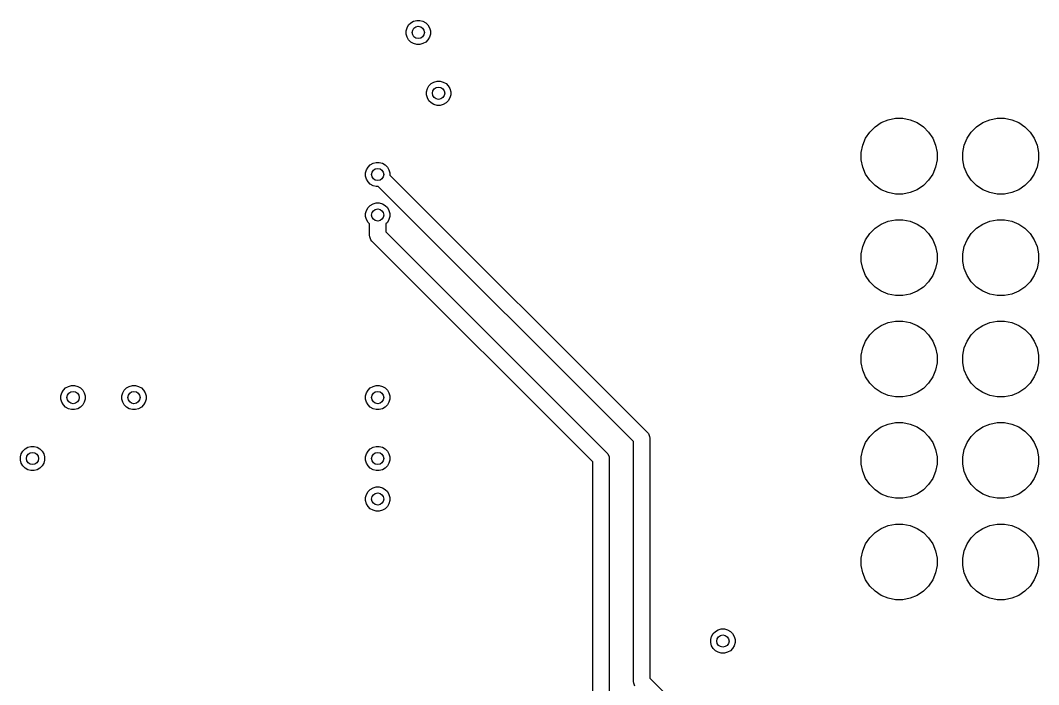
# Model space of a CAD drawing. Header units: inches. Extents: x 1.35 to 5.17, y -6.98 to -1.21.
# Drawn here: x 4.102 to 5.089, y -2.68 to -2.036 of the extents above; entities that cross this region are included whole.
import ezdxf

# ---------------------------------------------------------------- set-up
doc = ezdxf.new("R2010")
doc.units = ezdxf.units.IN
doc.header["$MEASUREMENT"] = 0
doc.layers.add('In2.Cu', color=33, linetype='CONTINUOUS', true_color=0xce7d2c)

msp = doc.modelspace()

# ---------------------------------------------------------------- linework, layer by layer
at = {"layer": 'In2.Cu', "linetype": 'CONTINUOUS'}
for p, q in [((4.47648, -2.0457), (4.47728, -2.04272)), ((4.47728, -2.04272), (4.47882, -2.04005)), ((4.47882, -2.04005), (4.481, -2.03787)), ((4.481, -2.03787), (4.48367, -2.03633)), ((4.48367, -2.03633), (4.48665, -2.03553)), ((4.48665, -2.03553), (4.48973, -2.03553)), ((4.48973, -2.03553), (4.49271, -2.03633)), ((4.49271, -2.03633), (4.49538, -2.03787)), ((4.49538, -2.03787), (4.49756, -2.04005)), ((4.49756, -2.04005), (4.4991, -2.04272)), ((4.4991, -2.04272), (4.4999, -2.0457)), ((4.47648, -2.04879), (4.47648, -2.0457)), ((4.47728, -2.05176), (4.47648, -2.04879)), ((4.47882, -2.05443), (4.47728, -2.05176)), ((4.4991, -2.05176), (4.49756, -2.05443)), ((4.4999, -2.04879), (4.4991, -2.05176)), ((4.4999, -2.0457), (4.4999, -2.04879)), ((4.481, -2.05661), (4.47882, -2.05443)), ((4.48367, -2.05816), (4.481, -2.05661)), ((4.48665, -2.05895), (4.48367, -2.05816)), ((4.48973, -2.05895), (4.48665, -2.05895)), ((4.49271, -2.05816), (4.48973, -2.05895)), ((4.49538, -2.05661), (4.49271, -2.05816)), ((4.49756, -2.05443), (4.49538, -2.05661)), ((4.49616, -2.10476), (4.49696, -2.10178)), ((4.49696, -2.10178), (4.4985, -2.09911)), ((4.4985, -2.09911), (4.50068, -2.09693)), ((4.50068, -2.09693), (4.50335, -2.09539)), ((4.50335, -2.09539), (4.50633, -2.09459)), ((4.50633, -2.09459), (4.50942, -2.09459)), ((4.50942, -2.09459), (4.51239, -2.09539)), ((4.51239, -2.09539), (4.51506, -2.09693)), ((4.51506, -2.09693), (4.51724, -2.09911)), ((4.51724, -2.09911), (4.51879, -2.10178)), ((4.51879, -2.10178), (4.51958, -2.10476)), ((4.49616, -2.10784), (4.49616, -2.10476)), ((4.49696, -2.11082), (4.49616, -2.10784)), ((4.4985, -2.11349), (4.49696, -2.11082)), ((4.51879, -2.11082), (4.51724, -2.11349)), ((4.51958, -2.10784), (4.51879, -2.11082)), ((4.51958, -2.10476), (4.51958, -2.10784)), ((4.50068, -2.11567), (4.4985, -2.11349)), ((4.50335, -2.11721), (4.50068, -2.11567)), ((4.50633, -2.11801), (4.50335, -2.11721)), ((4.50942, -2.11801), (4.50633, -2.11801)), ((4.51239, -2.11721), (4.50942, -2.11801)), ((4.51506, -2.11567), (4.51239, -2.11721)), ((4.51724, -2.11349), (4.51506, -2.11567)), ((4.94362, -2.132), (4.95071, -2.13059)), ((4.95071, -2.13059), (4.95795, -2.13059)), ((4.95795, -2.13059), (4.96504, -2.132)), ((5.04204, -2.132), (5.04914, -2.13059)), ((5.04914, -2.13059), (5.05637, -2.13059)), ((5.05637, -2.13059), (5.06347, -2.132)), ((4.9258, -2.14391), (4.93092, -2.13879)), ((4.93092, -2.13879), (4.93693, -2.13477)), ((4.93693, -2.13477), (4.94362, -2.132)), ((4.96504, -2.132), (4.97173, -2.13477)), ((4.97173, -2.13477), (4.97775, -2.13879)), ((4.97775, -2.13879), (4.98286, -2.14391)), ((5.02422, -2.14391), (5.02934, -2.13879)), ((5.02934, -2.13879), (5.03536, -2.13477)), ((5.03536, -2.13477), (5.04204, -2.132)), ((5.06347, -2.132), (5.07015, -2.13477)), ((5.07015, -2.13477), (5.07617, -2.13879)), ((5.07617, -2.13879), (5.08129, -2.14391)), ((4.91901, -2.15661), (4.92178, -2.14992)), ((4.92178, -2.14992), (4.9258, -2.14391)), ((4.98286, -2.14391), (4.98688, -2.14992)), ((4.98688, -2.14992), (4.98965, -2.15661)), ((5.01744, -2.15661), (5.0202, -2.14992)), ((5.0202, -2.14992), (5.02422, -2.14391)), ((5.08129, -2.14391), (5.08531, -2.14992)), ((5.08531, -2.14992), (5.08808, -2.15661)), ((4.9176, -2.16371), (4.91901, -2.15661)), ((4.98965, -2.15661), (4.99106, -2.16371)), ((5.01602, -2.16371), (5.01744, -2.15661)), ((5.08808, -2.15661), (5.08949, -2.16371)), ((4.9176, -2.17094), (4.9176, -2.16371)), ((4.91901, -2.17804), (4.9176, -2.17094)), ((4.99106, -2.17094), (4.98965, -2.17804)), ((4.99106, -2.16371), (4.99106, -2.17094)), ((5.01602, -2.17094), (5.01602, -2.16371)), ((5.01744, -2.17804), (5.01602, -2.17094)), ((5.08949, -2.17094), (5.08808, -2.17804)), ((5.08949, -2.16371), (5.08949, -2.17094)), ((4.43711, -2.1835), (4.43791, -2.18052)), ((4.43791, -2.18052), (4.43945, -2.17785)), ((4.43945, -2.17785), (4.44163, -2.17567)), ((4.44163, -2.17567), (4.4443, -2.17413)), ((4.4443, -2.17413), (4.44728, -2.17333)), ((4.44728, -2.17333), (4.45036, -2.17333)), ((4.45036, -2.17333), (4.45334, -2.17413)), ((4.45334, -2.17413), (4.45601, -2.17567)), ((4.45601, -2.17567), (4.45819, -2.17785)), ((4.45819, -2.17785), (4.45973, -2.18052)), ((4.45973, -2.18052), (4.46053, -2.1835)), ((4.92178, -2.18472), (4.91901, -2.17804)), ((4.98965, -2.17804), (4.98688, -2.18472)), ((5.0202, -2.18472), (5.01744, -2.17804)), ((5.08808, -2.17804), (5.08531, -2.18472)), ((4.43711, -2.18658), (4.43711, -2.1835)), ((4.43791, -2.18956), (4.43711, -2.18658)), ((4.43945, -2.19223), (4.43791, -2.18956)), ((4.46053, -2.1835), (4.46053, -2.18561)), ((4.46053, -2.18561), (4.71029, -2.43538)), ((4.9258, -2.19074), (4.92178, -2.18472)), ((4.93092, -2.19585), (4.9258, -2.19074)), ((4.98286, -2.19074), (4.97775, -2.19585)), ((4.98688, -2.18472), (4.98286, -2.19074)), ((5.02422, -2.19074), (5.0202, -2.18472)), ((5.02934, -2.19585), (5.02422, -2.19074)), ((5.08129, -2.19074), (5.07617, -2.19585)), ((5.08531, -2.18472), (5.08129, -2.19074)), ((4.44163, -2.19441), (4.43945, -2.19223)), ((4.4443, -2.19595), (4.44163, -2.19441)), ((4.44728, -2.19675), (4.4443, -2.19595)), ((4.44939, -2.19675), (4.44728, -2.19675)), ((4.69685, -2.44421), (4.44939, -2.19675)), ((4.93693, -2.19987), (4.93092, -2.19585)), ((4.94362, -2.20264), (4.93693, -2.19987)), ((4.97173, -2.19987), (4.96504, -2.20264)), ((4.97775, -2.19585), (4.97173, -2.19987)), ((5.03536, -2.19987), (5.02934, -2.19585)), ((5.04204, -2.20264), (5.03536, -2.19987)), ((5.07015, -2.19987), (5.06347, -2.20264)), ((5.07617, -2.19585), (5.07015, -2.19987)), ((4.95071, -2.20405), (4.94362, -2.20264)), ((4.95795, -2.20405), (4.95071, -2.20405)), ((4.96504, -2.20264), (4.95795, -2.20405)), ((5.04914, -2.20405), (5.04204, -2.20264)), ((5.05637, -2.20405), (5.04914, -2.20405)), ((5.06347, -2.20264), (5.05637, -2.20405)), ((4.43711, -2.22287), (4.43791, -2.21989)), ((4.43791, -2.21989), (4.43945, -2.21722)), ((4.43945, -2.21722), (4.44163, -2.21504)), ((4.44163, -2.21504), (4.4443, -2.2135)), ((4.4443, -2.2135), (4.44728, -2.2127)), ((4.44728, -2.2127), (4.45036, -2.2127)), ((4.45036, -2.2127), (4.45334, -2.2135)), ((4.45334, -2.2135), (4.45601, -2.21504)), ((4.45601, -2.21504), (4.45819, -2.21722)), ((4.45819, -2.21722), (4.45973, -2.21989)), ((4.45973, -2.21989), (4.46053, -2.22287)), ((4.43711, -2.22595), (4.43711, -2.22287)), ((4.43791, -2.22893), (4.43711, -2.22595)), ((4.43945, -2.2316), (4.43791, -2.22893)), ((4.45973, -2.22893), (4.45819, -2.2316)), ((4.46053, -2.22595), (4.45973, -2.22893)), ((4.46053, -2.22287), (4.46053, -2.22595)), ((4.93693, -2.2332), (4.94362, -2.23043)), ((4.94362, -2.23043), (4.95071, -2.22902)), ((4.95071, -2.22902), (4.95795, -2.22902)), ((4.95795, -2.22902), (4.96504, -2.23043)), ((4.96504, -2.23043), (4.97173, -2.2332)), ((5.03536, -2.2332), (5.04204, -2.23043)), ((5.04204, -2.23043), (5.04914, -2.22902)), ((5.04914, -2.22902), (5.05637, -2.22902)), ((5.05637, -2.22902), (5.06347, -2.23043)), ((5.06347, -2.23043), (5.07015, -2.2332)), ((4.44094, -2.2331), (4.43945, -2.2316)), ((4.44094, -2.24409), (4.44094, -2.2331)), ((4.45819, -2.2316), (4.45669, -2.2331)), ((4.45669, -2.2331), (4.45669, -2.24083)), ((4.9258, -2.24233), (4.93092, -2.23722)), ((4.93092, -2.23722), (4.93693, -2.2332)), ((4.97173, -2.2332), (4.97775, -2.23722)), ((4.97775, -2.23722), (4.98286, -2.24233)), ((5.02422, -2.24233), (5.02934, -2.23722)), ((5.02934, -2.23722), (5.03536, -2.2332)), ((5.07015, -2.2332), (5.07617, -2.23722)), ((5.07617, -2.23722), (5.08129, -2.24233)), ((4.4411, -2.24563), (4.44094, -2.24409)), ((4.44227, -2.24847), (4.4411, -2.24563)), ((4.44325, -2.24966), (4.44227, -2.24847)), ((4.65748, -2.46389), (4.44325, -2.24966)), ((4.45669, -2.24083), (4.67092, -2.45506)), ((4.91901, -2.25503), (4.92178, -2.24835)), ((4.92178, -2.24835), (4.9258, -2.24233)), ((4.98286, -2.24233), (4.98688, -2.24835)), ((4.98688, -2.24835), (4.98965, -2.25503)), ((5.01744, -2.25503), (5.0202, -2.24835)), ((5.0202, -2.24835), (5.02422, -2.24233)), ((5.08129, -2.24233), (5.08531, -2.24835)), ((5.08531, -2.24835), (5.08808, -2.25503)), ((4.9176, -2.26213), (4.91901, -2.25503)), ((4.98965, -2.25503), (4.99106, -2.26213)), ((5.01602, -2.26213), (5.01744, -2.25503)), ((5.08808, -2.25503), (5.08949, -2.26213)), ((4.9176, -2.26937), (4.9176, -2.26213)), ((4.91901, -2.27646), (4.9176, -2.26937)), ((4.99106, -2.26937), (4.98965, -2.27646)), ((4.99106, -2.26213), (4.99106, -2.26937)), ((5.01602, -2.26937), (5.01602, -2.26213)), ((5.01744, -2.27646), (5.01602, -2.26937)), ((5.08949, -2.26937), (5.08808, -2.27646)), ((5.08949, -2.26213), (5.08949, -2.26937)), ((4.92178, -2.28315), (4.91901, -2.27646)), ((4.98965, -2.27646), (4.98688, -2.28315)), ((5.0202, -2.28315), (5.01744, -2.27646)), ((5.08808, -2.27646), (5.08531, -2.28315)), ((4.9258, -2.28916), (4.92178, -2.28315)), ((4.93092, -2.29428), (4.9258, -2.28916)), ((4.98286, -2.28916), (4.97775, -2.29428)), ((4.98688, -2.28315), (4.98286, -2.28916)), ((5.02422, -2.28916), (5.0202, -2.28315)), ((5.02934, -2.29428), (5.02422, -2.28916)), ((5.08129, -2.28916), (5.07617, -2.29428)), ((5.08531, -2.28315), (5.08129, -2.28916)), ((4.93693, -2.2983), (4.93092, -2.29428)), ((4.94362, -2.30107), (4.93693, -2.2983)), ((4.97173, -2.2983), (4.96504, -2.30107)), ((4.97775, -2.29428), (4.97173, -2.2983)), ((5.03536, -2.2983), (5.02934, -2.29428)), ((5.04204, -2.30107), (5.03536, -2.2983)), ((5.07015, -2.2983), (5.06347, -2.30107)), ((5.07617, -2.29428), (5.07015, -2.2983)), ((4.95071, -2.30248), (4.94362, -2.30107)), ((4.95795, -2.30248), (4.95071, -2.30248)), ((4.96504, -2.30107), (4.95795, -2.30248)), ((5.04914, -2.30248), (5.04204, -2.30107)), ((5.05637, -2.30248), (5.04914, -2.30248)), ((5.06347, -2.30107), (5.05637, -2.30248)), ((4.93693, -2.33162), (4.94362, -2.32885)), ((4.94362, -2.32885), (4.95071, -2.32744)), ((4.95071, -2.32744), (4.95795, -2.32744)), ((4.95795, -2.32744), (4.96504, -2.32885)), ((4.96504, -2.32885), (4.97173, -2.33162)), ((5.03536, -2.33162), (5.04204, -2.32885)), ((5.04204, -2.32885), (5.04914, -2.32744)), ((5.04914, -2.32744), (5.05637, -2.32744)), ((5.05637, -2.32744), (5.06347, -2.32885)), ((5.06347, -2.32885), (5.07015, -2.33162)), ((4.9258, -2.34076), (4.93092, -2.33564)), ((4.93092, -2.33564), (4.93693, -2.33162)), ((4.97173, -2.33162), (4.97775, -2.33564)), ((4.97775, -2.33564), (4.98286, -2.34076)), ((5.02422, -2.34076), (5.02934, -2.33564)), ((5.02934, -2.33564), (5.03536, -2.33162)), ((5.07015, -2.33162), (5.07617, -2.33564)), ((5.07617, -2.33564), (5.08129, -2.34076)), ((4.91901, -2.35346), (4.92178, -2.34677)), ((4.92178, -2.34677), (4.9258, -2.34076)), ((4.98286, -2.34076), (4.98688, -2.34677)), ((4.98688, -2.34677), (4.98965, -2.35346)), ((5.01744, -2.35346), (5.0202, -2.34677)), ((5.0202, -2.34677), (5.02422, -2.34076)), ((5.08129, -2.34076), (5.08531, -2.34677)), ((5.08531, -2.34677), (5.08808, -2.35346)), ((4.9176, -2.36056), (4.91901, -2.35346)), ((4.98965, -2.35346), (4.99106, -2.36056)), ((5.01602, -2.36056), (5.01744, -2.35346)), ((5.08808, -2.35346), (5.08949, -2.36056)), ((4.9176, -2.36779), (4.9176, -2.36056)), ((4.91901, -2.37489), (4.9176, -2.36779)), ((4.99106, -2.36779), (4.98965, -2.37489)), ((4.99106, -2.36056), (4.99106, -2.36779)), ((5.01602, -2.36779), (5.01602, -2.36056)), ((5.01744, -2.37489), (5.01602, -2.36779)), ((5.08949, -2.36779), (5.08808, -2.37489)), ((5.08949, -2.36056), (5.08949, -2.36779)), ((4.92178, -2.38157), (4.91901, -2.37489)), ((4.98965, -2.37489), (4.98688, -2.38157)), ((5.0202, -2.38157), (5.01744, -2.37489)), ((5.08808, -2.37489), (5.08531, -2.38157)), ((4.9258, -2.38759), (4.92178, -2.38157)), ((4.93092, -2.3927), (4.9258, -2.38759)), ((4.98286, -2.38759), (4.97775, -2.3927)), ((4.98688, -2.38157), (4.98286, -2.38759)), ((5.02422, -2.38759), (5.0202, -2.38157)), ((5.02934, -2.3927), (5.02422, -2.38759)), ((5.08129, -2.38759), (5.07617, -2.3927)), ((5.08531, -2.38157), (5.08129, -2.38759)), ((4.14183, -2.40003), (4.14263, -2.39705)), ((4.14263, -2.39705), (4.14417, -2.39438)), ((4.14417, -2.39438), (4.14635, -2.3922)), ((4.14635, -2.3922), (4.14902, -2.39066)), ((4.14902, -2.39066), (4.152, -2.38986)), ((4.152, -2.38986), (4.15508, -2.38986)), ((4.15508, -2.38986), (4.15806, -2.39066)), ((4.15806, -2.39066), (4.16073, -2.3922)), ((4.16073, -2.3922), (4.16291, -2.39438)), ((4.16291, -2.39438), (4.16446, -2.39705)), ((4.16446, -2.39705), (4.16525, -2.40003)), ((4.20089, -2.40003), (4.20169, -2.39705)), ((4.20169, -2.39705), (4.20323, -2.39438)), ((4.20323, -2.39438), (4.20541, -2.3922)), ((4.20541, -2.3922), (4.20808, -2.39066)), ((4.20808, -2.39066), (4.21106, -2.38986)), ((4.21106, -2.38986), (4.21414, -2.38986)), ((4.21414, -2.38986), (4.21712, -2.39066)), ((4.21712, -2.39066), (4.21979, -2.3922)), ((4.21979, -2.3922), (4.22197, -2.39438)), ((4.22197, -2.39438), (4.22351, -2.39705)), ((4.22351, -2.39705), (4.22431, -2.40003)), ((4.43711, -2.40003), (4.43791, -2.39705)), ((4.43791, -2.39705), (4.43945, -2.39438)), ((4.43945, -2.39438), (4.44163, -2.3922)), ((4.44163, -2.3922), (4.4443, -2.39066)), ((4.4443, -2.39066), (4.44728, -2.38986)), ((4.44728, -2.38986), (4.45036, -2.38986)), ((4.45036, -2.38986), (4.45334, -2.39066)), ((4.45334, -2.39066), (4.45601, -2.3922)), ((4.45601, -2.3922), (4.45819, -2.39438)), ((4.45819, -2.39438), (4.45973, -2.39705)), ((4.45973, -2.39705), (4.46053, -2.40003)), ((4.93693, -2.39672), (4.93092, -2.3927)), ((4.94362, -2.39949), (4.93693, -2.39672)), ((4.97173, -2.39672), (4.96504, -2.39949)), ((4.97775, -2.3927), (4.97173, -2.39672)), ((5.03536, -2.39672), (5.02934, -2.3927)), ((5.04204, -2.39949), (5.03536, -2.39672)), ((5.07015, -2.39672), (5.06347, -2.39949)), ((5.07617, -2.3927), (5.07015, -2.39672)), ((4.14183, -2.40312), (4.14183, -2.40003)), ((4.14263, -2.40609), (4.14183, -2.40312)), ((4.14417, -2.40876), (4.14263, -2.40609)), ((4.16446, -2.40609), (4.16291, -2.40876)), ((4.16525, -2.40312), (4.16446, -2.40609)), ((4.16525, -2.40003), (4.16525, -2.40312)), ((4.20089, -2.40312), (4.20089, -2.40003)), ((4.20169, -2.40609), (4.20089, -2.40312)), ((4.20323, -2.40876), (4.20169, -2.40609)), ((4.22351, -2.40609), (4.22197, -2.40876)), ((4.22431, -2.40312), (4.22351, -2.40609)), ((4.22431, -2.40003), (4.22431, -2.40312)), ((4.43711, -2.40312), (4.43711, -2.40003)), ((4.43791, -2.40609), (4.43711, -2.40312)), ((4.43945, -2.40876), (4.43791, -2.40609)), ((4.45973, -2.40609), (4.45819, -2.40876)), ((4.46053, -2.40312), (4.45973, -2.40609)), ((4.46053, -2.40003), (4.46053, -2.40312)), ((4.95071, -2.4009), (4.94362, -2.39949)), ((4.95795, -2.4009), (4.95071, -2.4009)), ((4.96504, -2.39949), (4.95795, -2.4009)), ((5.04914, -2.4009), (5.04204, -2.39949)), ((5.05637, -2.4009), (5.04914, -2.4009)), ((5.06347, -2.39949), (5.05637, -2.4009)), ((4.14635, -2.41095), (4.14417, -2.40876)), ((4.14902, -2.41249), (4.14635, -2.41095)), ((4.152, -2.41328), (4.14902, -2.41249)), ((4.15508, -2.41328), (4.152, -2.41328)), ((4.15806, -2.41249), (4.15508, -2.41328)), ((4.16073, -2.41095), (4.15806, -2.41249)), ((4.16291, -2.40876), (4.16073, -2.41095)), ((4.20541, -2.41095), (4.20323, -2.40876)), ((4.20808, -2.41249), (4.20541, -2.41095)), ((4.21106, -2.41328), (4.20808, -2.41249)), ((4.21414, -2.41328), (4.21106, -2.41328)), ((4.21712, -2.41249), (4.21414, -2.41328)), ((4.21979, -2.41095), (4.21712, -2.41249)), ((4.22197, -2.40876), (4.21979, -2.41095)), ((4.44163, -2.41095), (4.43945, -2.40876)), ((4.4443, -2.41249), (4.44163, -2.41095)), ((4.44728, -2.41328), (4.4443, -2.41249)), ((4.45036, -2.41328), (4.44728, -2.41328)), ((4.45334, -2.41249), (4.45036, -2.41328)), ((4.45601, -2.41095), (4.45334, -2.41249)), ((4.45819, -2.40876), (4.45601, -2.41095)), ((4.93693, -2.43005), (4.94362, -2.42728)), ((4.94362, -2.42728), (4.95071, -2.42587)), ((4.95071, -2.42587), (4.95795, -2.42587)), ((4.95795, -2.42587), (4.96504, -2.42728)), ((4.96504, -2.42728), (4.97173, -2.43005)), ((5.03536, -2.43005), (5.04204, -2.42728)), ((5.04204, -2.42728), (5.04914, -2.42587)), ((5.04914, -2.42587), (5.05637, -2.42587)), ((5.05637, -2.42587), (5.06347, -2.42728)), ((5.06347, -2.42728), (5.07015, -2.43005)), ((4.71029, -2.43538), (4.71127, -2.43657)), ((4.71127, -2.43657), (4.71245, -2.43941)), ((4.9258, -2.43918), (4.93092, -2.43407)), ((4.93092, -2.43407), (4.93693, -2.43005)), ((4.97173, -2.43005), (4.97775, -2.43407)), ((4.97775, -2.43407), (4.98286, -2.43918)), ((5.02422, -2.43918), (5.02934, -2.43407)), ((5.02934, -2.43407), (5.03536, -2.43005)), ((5.07015, -2.43005), (5.07617, -2.43407)), ((5.07617, -2.43407), (5.08129, -2.43918)), ((4.69685, -2.67717), (4.69685, -2.44421)), ((4.71245, -2.43941), (4.7126, -2.44094)), ((4.7126, -2.44094), (4.7126, -2.6739)), ((4.91901, -2.45188), (4.92178, -2.4452)), ((4.92178, -2.4452), (4.9258, -2.43918)), ((4.98286, -2.43918), (4.98688, -2.4452)), ((4.98688, -2.4452), (4.98965, -2.45188)), ((5.01744, -2.45188), (5.0202, -2.4452)), ((5.0202, -2.4452), (5.02422, -2.43918)), ((5.08129, -2.43918), (5.08531, -2.4452)), ((5.08531, -2.4452), (5.08808, -2.45188)), ((4.10246, -2.45909), (4.10326, -2.45611)), ((4.10326, -2.45611), (4.1048, -2.45344)), ((4.1048, -2.45344), (4.10698, -2.45126)), ((4.10698, -2.45126), (4.10965, -2.44972)), ((4.10965, -2.44972), (4.11263, -2.44892)), ((4.11263, -2.44892), (4.11571, -2.44892)), ((4.11571, -2.44892), (4.11869, -2.44972)), ((4.11869, -2.44972), (4.12136, -2.45126)), ((4.12136, -2.45126), (4.12354, -2.45344)), ((4.12354, -2.45344), (4.12509, -2.45611)), ((4.12509, -2.45611), (4.12588, -2.45909)), ((4.43711, -2.45909), (4.43791, -2.45611)), ((4.43791, -2.45611), (4.43945, -2.45344)), ((4.43945, -2.45344), (4.44163, -2.45126)), ((4.44163, -2.45126), (4.4443, -2.44972)), ((4.4443, -2.44972), (4.44728, -2.44892)), ((4.44728, -2.44892), (4.45036, -2.44892)), ((4.45036, -2.44892), (4.45334, -2.44972)), ((4.45334, -2.44972), (4.45601, -2.45126)), ((4.45601, -2.45126), (4.45819, -2.45344)), ((4.45819, -2.45344), (4.45973, -2.45611)), ((4.45973, -2.45611), (4.46053, -2.45909)), ((4.67092, -2.45506), (4.6719, -2.45626)), ((4.6719, -2.45626), (4.67308, -2.45909)), ((4.9176, -2.45898), (4.91901, -2.45188)), ((4.98965, -2.45188), (4.99106, -2.45898)), ((5.01602, -2.45898), (5.01744, -2.45188)), ((5.08808, -2.45188), (5.08949, -2.45898)), ((4.10246, -2.46217), (4.10246, -2.45909)), ((4.10326, -2.46515), (4.10246, -2.46217)), ((4.1048, -2.46782), (4.10326, -2.46515)), ((4.12509, -2.46515), (4.12354, -2.46782)), ((4.12588, -2.46217), (4.12509, -2.46515)), ((4.12588, -2.45909), (4.12588, -2.46217)), ((4.43711, -2.46217), (4.43711, -2.45909)), ((4.43791, -2.46515), (4.43711, -2.46217)), ((4.43945, -2.46782), (4.43791, -2.46515)), ((4.45973, -2.46515), (4.45819, -2.46782)), ((4.46053, -2.46217), (4.45973, -2.46515)), ((4.46053, -2.45909), (4.46053, -2.46217)), ((4.65748, -2.69685), (4.65748, -2.46389)), ((4.67308, -2.45909), (4.67323, -2.46063)), ((4.67323, -2.46063), (4.67323, -2.69359)), ((4.9176, -2.46622), (4.9176, -2.45898)), ((4.91901, -2.47331), (4.9176, -2.46622)), ((4.99106, -2.46622), (4.98965, -2.47331)), ((4.99106, -2.45898), (4.99106, -2.46622)), ((5.01602, -2.46622), (5.01602, -2.45898)), ((5.01744, -2.47331), (5.01602, -2.46622)), ((5.08949, -2.46622), (5.08808, -2.47331)), ((5.08949, -2.45898), (5.08949, -2.46622)), ((4.10698, -2.47), (4.1048, -2.46782)), ((4.10965, -2.47154), (4.10698, -2.47)), ((4.11263, -2.47234), (4.10965, -2.47154)), ((4.11571, -2.47234), (4.11263, -2.47234)), ((4.11869, -2.47154), (4.11571, -2.47234)), ((4.12136, -2.47), (4.11869, -2.47154)), ((4.12354, -2.46782), (4.12136, -2.47)), ((4.44163, -2.47), (4.43945, -2.46782)), ((4.4443, -2.47154), (4.44163, -2.47)), ((4.44728, -2.47234), (4.4443, -2.47154)), ((4.45036, -2.47234), (4.44728, -2.47234)), ((4.45334, -2.47154), (4.45036, -2.47234)), ((4.45601, -2.47), (4.45334, -2.47154)), ((4.45819, -2.46782), (4.45601, -2.47)), ((4.92178, -2.48), (4.91901, -2.47331)), ((4.98965, -2.47331), (4.98688, -2.48)), ((5.0202, -2.48), (5.01744, -2.47331)), ((5.08808, -2.47331), (5.08531, -2.48)), ((4.9258, -2.48601), (4.92178, -2.48)), ((4.93092, -2.49113), (4.9258, -2.48601)), ((4.98286, -2.48601), (4.97775, -2.49113)), ((4.98688, -2.48), (4.98286, -2.48601)), ((5.02422, -2.48601), (5.0202, -2.48)), ((5.02934, -2.49113), (5.02422, -2.48601)), ((5.08129, -2.48601), (5.07617, -2.49113)), ((5.08531, -2.48), (5.08129, -2.48601)), ((4.43711, -2.49846), (4.43791, -2.49548)), ((4.43791, -2.49548), (4.43945, -2.49281)), ((4.43945, -2.49281), (4.44163, -2.49063)), ((4.44163, -2.49063), (4.4443, -2.48909)), ((4.4443, -2.48909), (4.44728, -2.48829)), ((4.44728, -2.48829), (4.45036, -2.48829)), ((4.45036, -2.48829), (4.45334, -2.48909)), ((4.45334, -2.48909), (4.45601, -2.49063)), ((4.45601, -2.49063), (4.45819, -2.49281)), ((4.45819, -2.49281), (4.45973, -2.49548)), ((4.45973, -2.49548), (4.46053, -2.49846)), ((4.93693, -2.49515), (4.93092, -2.49113)), ((4.94362, -2.49792), (4.93693, -2.49515)), ((4.97173, -2.49515), (4.96504, -2.49792)), ((4.97775, -2.49113), (4.97173, -2.49515)), ((5.03536, -2.49515), (5.02934, -2.49113)), ((5.04204, -2.49792), (5.03536, -2.49515)), ((5.07015, -2.49515), (5.06347, -2.49792)), ((5.07617, -2.49113), (5.07015, -2.49515)), ((4.43711, -2.50154), (4.43711, -2.49846)), ((4.43791, -2.50452), (4.43711, -2.50154)), ((4.43945, -2.50719), (4.43791, -2.50452)), ((4.45973, -2.50452), (4.45819, -2.50719)), ((4.46053, -2.50154), (4.45973, -2.50452)), ((4.46053, -2.49846), (4.46053, -2.50154)), ((4.95071, -2.49933), (4.94362, -2.49792)), ((4.95795, -2.49933), (4.95071, -2.49933)), ((4.96504, -2.49792), (4.95795, -2.49933)), ((5.04914, -2.49933), (5.04204, -2.49792)), ((5.05637, -2.49933), (5.04914, -2.49933)), ((5.06347, -2.49792), (5.05637, -2.49933)), ((4.44163, -2.50937), (4.43945, -2.50719)), ((4.4443, -2.51091), (4.44163, -2.50937)), ((4.44728, -2.51171), (4.4443, -2.51091)), ((4.45036, -2.51171), (4.44728, -2.51171)), ((4.45334, -2.51091), (4.45036, -2.51171)), ((4.45601, -2.50937), (4.45334, -2.51091)), ((4.45819, -2.50719), (4.45601, -2.50937)), ((4.93693, -2.52847), (4.94362, -2.5257)), ((4.94362, -2.5257), (4.95071, -2.52429)), ((4.95071, -2.52429), (4.95795, -2.52429)), ((4.95795, -2.52429), (4.96504, -2.5257)), ((4.96504, -2.5257), (4.97173, -2.52847)), ((5.03536, -2.52847), (5.04204, -2.5257)), ((5.04204, -2.5257), (5.04914, -2.52429)), ((5.04914, -2.52429), (5.05637, -2.52429)), ((5.05637, -2.52429), (5.06347, -2.5257)), ((5.06347, -2.5257), (5.07015, -2.52847)), ((4.9258, -2.53761), (4.93092, -2.53249)), ((4.93092, -2.53249), (4.93693, -2.52847)), ((4.97173, -2.52847), (4.97775, -2.53249)), ((4.97775, -2.53249), (4.98286, -2.53761)), ((5.02422, -2.53761), (5.02934, -2.53249)), ((5.02934, -2.53249), (5.03536, -2.52847)), ((5.07015, -2.52847), (5.07617, -2.53249)), ((5.07617, -2.53249), (5.08129, -2.53761)), ((4.91901, -2.55031), (4.92178, -2.54362)), ((4.92178, -2.54362), (4.9258, -2.53761)), ((4.98286, -2.53761), (4.98688, -2.54362)), ((4.98688, -2.54362), (4.98965, -2.55031)), ((5.01744, -2.55031), (5.0202, -2.54362)), ((5.0202, -2.54362), (5.02422, -2.53761)), ((5.08129, -2.53761), (5.08531, -2.54362)), ((5.08531, -2.54362), (5.08808, -2.55031)), ((4.9176, -2.55741), (4.91901, -2.55031)), ((4.98965, -2.55031), (4.99106, -2.55741)), ((5.01602, -2.55741), (5.01744, -2.55031)), ((5.08808, -2.55031), (5.08949, -2.55741)), ((4.9176, -2.56464), (4.9176, -2.55741)), ((4.91901, -2.57174), (4.9176, -2.56464)), ((4.99106, -2.56464), (4.98965, -2.57174)), ((4.99106, -2.55741), (4.99106, -2.56464)), ((5.01602, -2.56464), (5.01602, -2.55741)), ((5.01744, -2.57174), (5.01602, -2.56464)), ((5.08949, -2.56464), (5.08808, -2.57174)), ((5.08949, -2.55741), (5.08949, -2.56464)), ((4.92178, -2.57842), (4.91901, -2.57174)), ((4.98965, -2.57174), (4.98688, -2.57842)), ((5.0202, -2.57842), (5.01744, -2.57174)), ((5.08808, -2.57174), (5.08531, -2.57842)), ((4.9258, -2.58444), (4.92178, -2.57842)), ((4.93092, -2.58955), (4.9258, -2.58444)), ((4.98286, -2.58444), (4.97775, -2.58955)), ((4.98688, -2.57842), (4.98286, -2.58444)), ((5.02422, -2.58444), (5.0202, -2.57842)), ((5.02934, -2.58955), (5.02422, -2.58444)), ((5.08129, -2.58444), (5.07617, -2.58955)), ((5.08531, -2.57842), (5.08129, -2.58444)), ((4.93693, -2.59357), (4.93092, -2.58955)), ((4.94362, -2.59634), (4.93693, -2.59357)), ((4.97173, -2.59357), (4.96504, -2.59634)), ((4.97775, -2.58955), (4.97173, -2.59357)), ((5.03536, -2.59357), (5.02934, -2.58955)), ((5.04204, -2.59634), (5.03536, -2.59357)), ((5.07015, -2.59357), (5.06347, -2.59634)), ((5.07617, -2.58955), (5.07015, -2.59357)), ((4.95071, -2.59776), (4.94362, -2.59634)), ((4.95795, -2.59776), (4.95071, -2.59776)), ((4.96504, -2.59634), (4.95795, -2.59776)), ((5.04914, -2.59776), (5.04204, -2.59634)), ((5.05637, -2.59776), (5.04914, -2.59776)), ((5.06347, -2.59634), (5.05637, -2.59776)), ((4.77175, -2.63625), (4.77255, -2.63328)), ((4.77255, -2.63328), (4.77409, -2.63061)), ((4.77409, -2.63061), (4.77627, -2.62842)), ((4.77627, -2.62842), (4.77894, -2.62688)), ((4.77894, -2.62688), (4.78192, -2.62609)), ((4.78192, -2.62609), (4.78501, -2.62609)), ((4.78501, -2.62609), (4.78798, -2.62688)), ((4.78798, -2.62688), (4.79065, -2.62842)), ((4.79065, -2.62842), (4.79283, -2.63061)), ((4.79283, -2.63061), (4.79438, -2.63328)), ((4.79438, -2.63328), (4.79517, -2.63625)), ((4.77175, -2.63934), (4.77175, -2.63625)), ((4.77255, -2.64232), (4.77175, -2.63934)), ((4.77409, -2.64499), (4.77255, -2.64232)), ((4.77627, -2.64717), (4.77409, -2.64499)), ((4.79283, -2.64499), (4.79065, -2.64717)), ((4.79438, -2.64232), (4.79283, -2.64499)), ((4.79517, -2.63934), (4.79438, -2.64232)), ((4.79517, -2.63625), (4.79517, -2.63934)), ((4.77894, -2.64871), (4.77627, -2.64717)), ((4.78192, -2.64951), (4.77894, -2.64871)), ((4.78501, -2.64951), (4.78192, -2.64951)), ((4.78798, -2.64871), (4.78501, -2.64951)), ((4.79065, -2.64717), (4.78798, -2.64871)), ((4.7126, -2.6739), (4.92069, -2.88199)), ((4.697, -2.6787), (4.69685, -2.67717)), ((4.69818, -2.68154), (4.697, -2.6787))]:
    msp.add_line(p, q, dxfattribs=at)
at = {"layer": 'In2.Cu'}
for centre in [(4.48819, -2.04724), (4.50787, -2.1063), (4.44882, -2.18504), (4.44882, -2.22441), (4.15354, -2.40157), (4.2126, -2.40157), (4.44882, -2.40157), (4.11417, -2.46063), (4.44882, -2.46063), (4.44882, -2.5), (4.78346, -2.6378)]:
    msp.add_circle(centre, 0.00591, dxfattribs=at)

doc.saveas('drawing.dxf')
